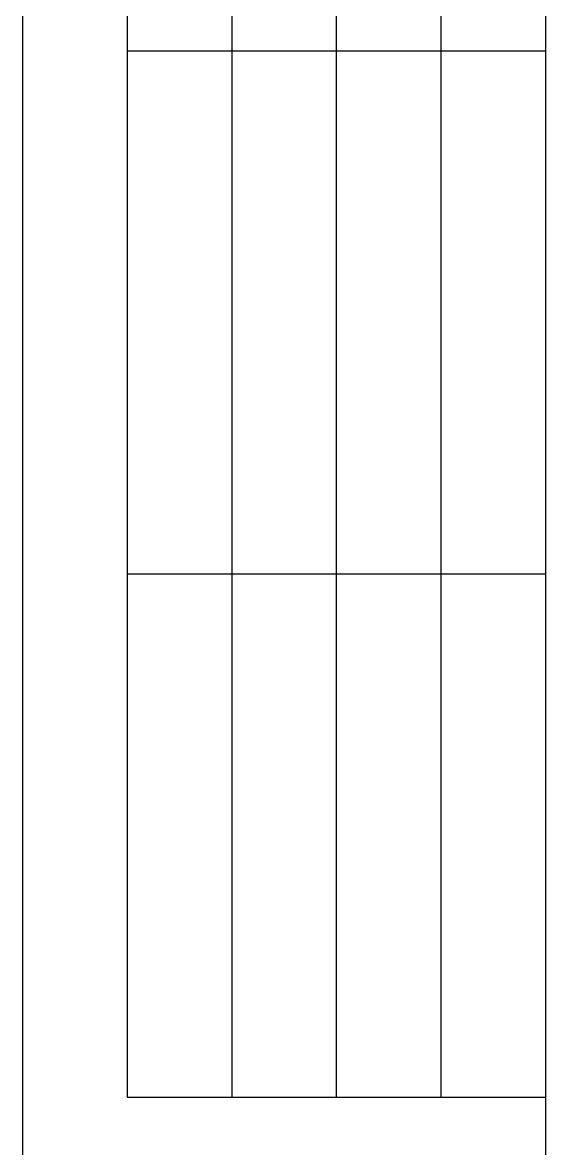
# Model space of a CAD drawing. Header units: millimetres. Extents: x 369186 to 503668, y -134064 to -104329.
# Drawn here: x 461668 to 464168, y -115074 to -109692 of the extents above; entities that cross this region are included whole.
import ezdxf

# ---------------------------------------------------------------- set-up
doc = ezdxf.new("R2010")
doc.units = ezdxf.units.MM

msp = doc.modelspace()

# ---------------------------------------------------------------- linework, layer by layer
at = {"color": 1}
for p, q in [((461668.3, -104329), (461668.3, -134029)), ((462168.3, -104829), (462168.3, -114829)), ((462668.3, -104829), (462668.3, -114829)), ((463168.3, -104829), (463168.3, -114829)), ((463668.3, -104829), (463668.3, -114829)), ((464168.3, -104829), (464168.3, -133529)), ((464168.3, -109829), (462168.3, -109829)), ((464168.3, -112329), (462168.3, -112329)), ((462168.3, -114829), (464168.3, -114829))]:
    msp.add_line(p, q, dxfattribs=at)

doc.saveas('drawing.dxf')
